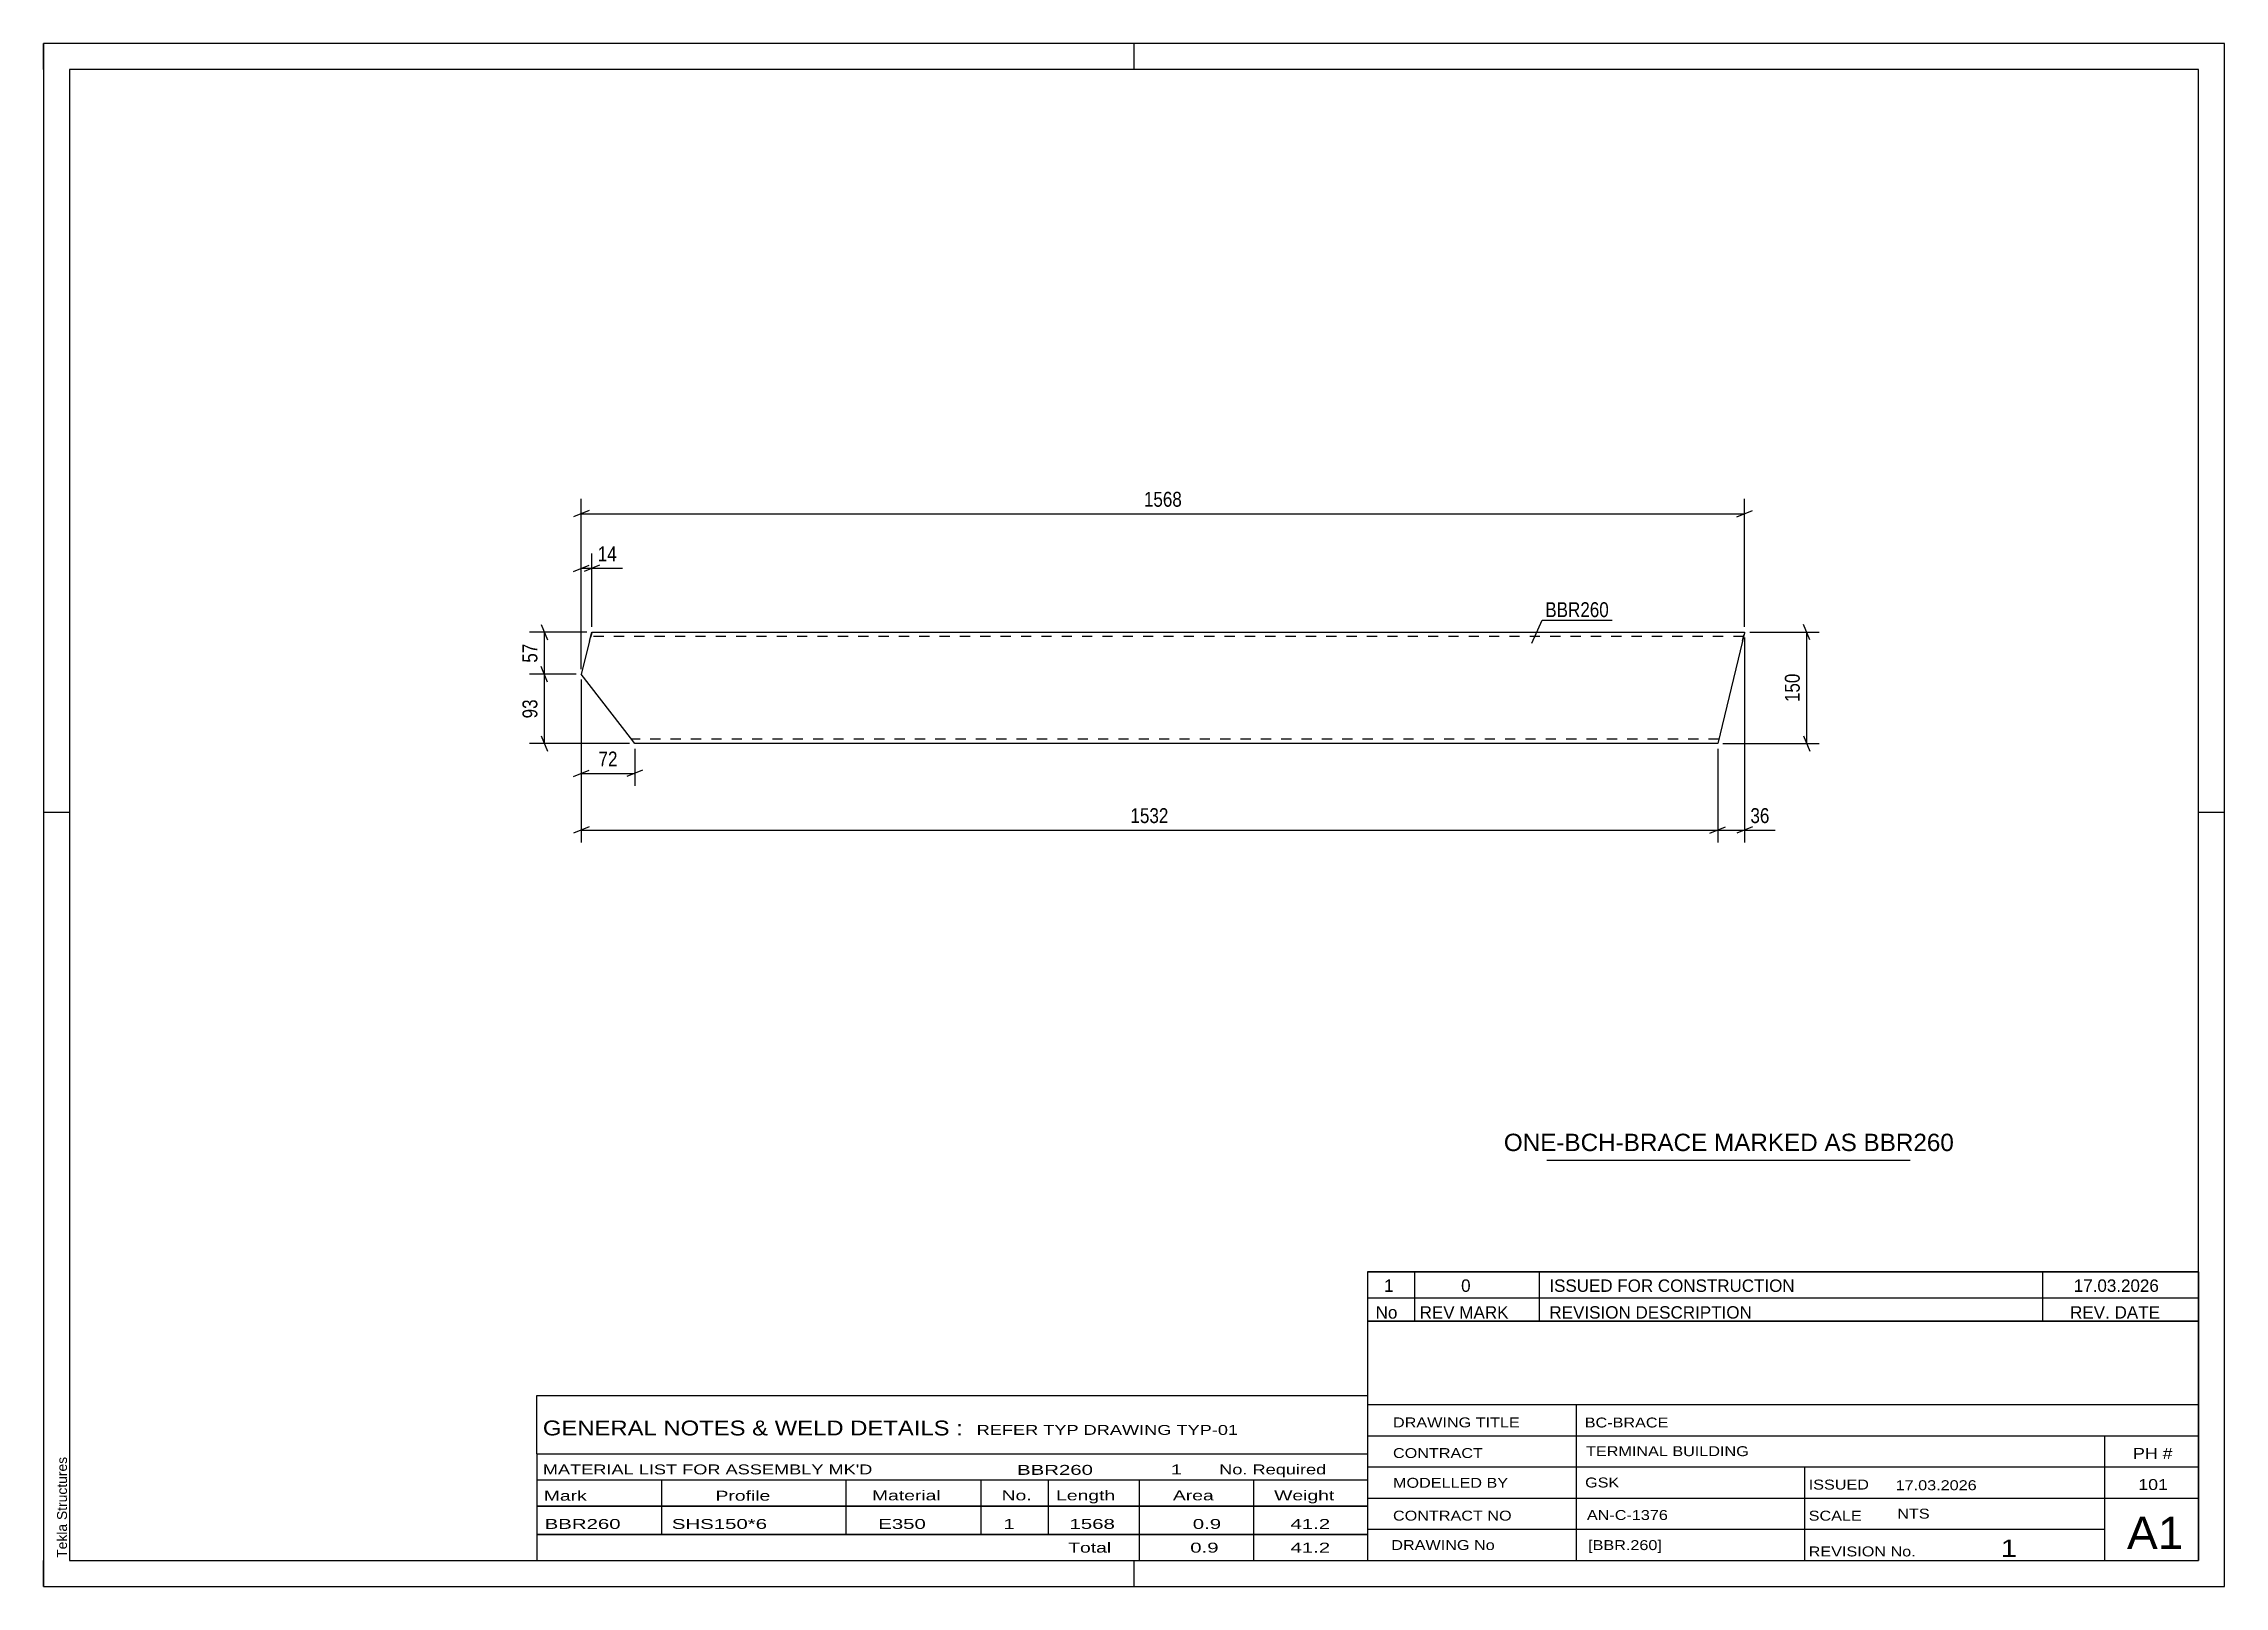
# Model space of a CAD drawing. Header units: millimetres. Extents: x 0 to 420, y 0 to 297.
import ezdxf

# ---------------------------------------------------------------- set-up
doc = ezdxf.new("R2010")
doc.units = ezdxf.units.MM
doc.linetypes.add('DXK_LINE_DOT2', pattern=[3.9198, 1.9599, -1.9599])
doc.styles.add('Arial', font='ARIAL.TTF', dxfattribs={"height": 0.2})
doc.styles.add('Arial Narrow', font='ARIALN.TTF', dxfattribs={"height": 0.2})

# ---------------------------------------------------------------- blocks, each defined once
blk = doc.blocks.new('Unknown-585755109-1162')
at = {"color": 5, "linetype": 'Continuous'}
for p, q in [((420, 297), (0, 297)), ((0, 297), (0, 0)), ((0, 292), (0, 297)), ((210, 292), (210, 297)), ((420, 0), (420, 297)), ((415, 292), (5, 292)), ((5, 292), (5, 5)), ((415, 5), (415, 292)), ((5, 149), (0, 149)), ((420, 149), (415, 149)), ((0, 0), (0, 5)), ((5, 5), (415, 5)), ((210, 0), (210, 5)), ((0, 0), (420, 0))]:
    blk.add_line(p, q, dxfattribs=at)
at = {"color": 174, "linetype": 'Continuous', "style": 'Arial'}
blk.add_text('Tekla Structures', height=1.9102, rotation=90, dxfattribs=at).set_placement((4.5, 5.5))
blk = doc.blocks.new('Part-585755109-1271 - 1253')
at = {"color": 2, "linetype": 'Continuous'}
for p, q in [((105.16, 181.98), (103.54, 175.59)), ((105.16, 181.98), (105.59, 183.7)), ((105.59, 183.7), (327.6, 183.7)), ((327.18, 181.98), (322.42, 162.27)), ((327.57, 183.57), (327.18, 181.98)), ((327.6, 183.7), (327.57, 183.57)), ((113.03, 163.33), (103.54, 175.59)), ((113.85, 162.27), (113.03, 163.33)), ((322.42, 162.27), (113.85, 162.27))]:
    blk.add_line(p, q, dxfattribs=at)
at = {"color": 7, "linetype": 'DXK_LINE_DOT2'}
for p, q in [((105.56, 183.57), (105.33, 182.64)), ((327.39, 182.84), (105.38, 182.84)), ((105.59, 183.7), (105.56, 183.57)), ((327.18, 181.98), (327.48, 183.2)), ((322.63, 163.13), (113.19, 163.13)), ((322.63, 163.13), (322.64, 163.19))]:
    blk.add_line(p, q, dxfattribs=at)
blk = doc.blocks.new('StraightDimension-585755109-1458 - 1253')
at = {"color": 7, "linetype": 'Continuous'}
for p, q in [((105.04, 207.1), (102.04, 205.9)), ((103.54, 184.7), (103.54, 209.35)), ((103.54, 206.5), (327.6, 206.5)), ((326.1, 205.9), (329.1, 207.1)), ((327.6, 184.7), (327.6, 209.35))]:
    blk.add_line(p, q, dxfattribs=at)
at = {"color": 0}
blk.add_wipeout([(219.82, 207.25), (219.82, 211.45), (211.31, 211.45), (211.31, 207.25)], dxfattribs=at)
at = {"color": 3, "style": 'Arial Narrow'}
blk.add_text('1568', height=2.863, dxfattribs=at).set_placement((211.91, 207.85))
blk = doc.blocks.new('StraightDimension-585755109-1394 - 1253')
at = {"color": 7, "linetype": 'Continuous'}
for p, q in [((103.54, 176.59), (103.54, 198.84)), ((105.59, 184.7), (105.59, 198.84)), ((102.04, 195.39), (105.04, 196.59)), ((103.54, 195.99), (105.59, 195.99)), ((107.09, 196.59), (104.09, 195.39))]:
    blk.add_line(p, q, dxfattribs=at)
at = {"color": 0}
blk.add_wipeout([(110.98, 196.74), (110.98, 200.94), (106.12, 200.94), (106.12, 196.74)], dxfattribs=at)
at = {"color": 7, "linetype": 'Continuous'}
blk.add_line((105.59, 195.99), (111.5, 195.99), dxfattribs=at)
blk.add_line((105.59, 195.99), (111.5, 195.99), dxfattribs=at)
at = {"color": 3, "style": 'Arial Narrow'}
blk.add_text('14', height=2.863, dxfattribs=at).set_placement((106.72, 197.34))
blk = doc.blocks.new('StraightDimension-585755109-1354 - 1253')
at = {"color": 7, "linetype": 'Continuous'}
for p, q in [((340.16, 182.2), (338.96, 185.2)), ((328.6, 183.7), (341.96, 183.7)), ((339.56, 162.27), (339.56, 183.7)), ((323.42, 162.27), (341.96, 162.27)), ((338.96, 163.77), (340.16, 160.77))]:
    blk.add_line(p, q, dxfattribs=at)
at = {"color": 0}
blk.add_wipeout([(338.81, 176.33), (334.61, 176.33), (334.61, 169.64), (338.81, 169.64)], dxfattribs=at)
at = {"color": 3, "style": 'Arial Narrow'}
blk.add_text('150', height=2.863, rotation=90.0002, dxfattribs=at).set_placement((338.21, 170.24))
blk = doc.blocks.new('StraightDimension-585755109-1436 - 1253')
at = {"color": 7, "linetype": 'Continuous'}
for p, q in [((103.54, 161.27), (103.54, 143.2)), ((322.42, 161.27), (322.42, 143.2)), ((105.04, 146.2), (102.04, 145)), ((103.54, 145.6), (322.42, 145.6)), ((320.92, 145), (323.92, 146.2))]:
    blk.add_line(p, q, dxfattribs=at)
at = {"color": 0}
blk.add_wipeout([(217.24, 146.35), (217.24, 150.55), (208.72, 150.55), (208.72, 146.35)], dxfattribs=at)
at = {"color": 3, "style": 'Arial Narrow'}
blk.add_text('1532', height=2.863, dxfattribs=at).set_placement((209.32, 146.95))
blk = doc.blocks.new('StraightDimension-585755109-1446 - 1253')
at = {"color": 7, "linetype": 'Continuous'}
for p, q in [((327.6, 182.7), (327.6, 143.2)), ((322.42, 161.27), (322.42, 143.2)), ((320.92, 145), (323.92, 146.2)), ((322.42, 145.6), (327.6, 145.6)), ((329.1, 146.2), (326.1, 145))]:
    blk.add_line(p, q, dxfattribs=at)
at = {"color": 0}
blk.add_wipeout([(332.98, 146.35), (332.98, 150.55), (328.12, 150.55), (328.12, 146.35)], dxfattribs=at)
at = {"color": 7, "linetype": 'Continuous'}
blk.add_line((327.6, 145.6), (333.5, 145.6), dxfattribs=at)
blk.add_line((327.6, 145.6), (333.5, 145.6), dxfattribs=at)
at = {"color": 3, "style": 'Arial Narrow'}
blk.add_text('36', height=2.863, dxfattribs=at).set_placement((328.72, 146.95))
blk = doc.blocks.new('StraightDimension-585755109-1641 - 1253')
at = {"color": 7, "linetype": 'Continuous'}
for p, q in [((103.54, 174.59), (103.54, 154.1)), ((113.85, 161.27), (113.85, 154.1)), ((102.04, 155.9), (105.04, 157.1)), ((103.54, 156.5), (113.85, 156.5)), ((115.35, 157.1), (112.35, 155.9))]:
    blk.add_line(p, q, dxfattribs=at)
at = {"color": 0}
blk.add_wipeout([(111.12, 157.25), (111.12, 161.45), (106.27, 161.45), (106.27, 157.25)], dxfattribs=at)
at = {"color": 3, "style": 'Arial Narrow'}
blk.add_text('72', height=2.863, dxfattribs=at).set_placement((106.87, 157.85))
blk = doc.blocks.new('StraightDimension-585755109-1713 - 1253')
at = {"color": 7, "linetype": 'Continuous'}
for p, q in [((95.84, 185.2), (97.04, 182.2)), ((104.59, 183.7), (93.59, 183.7)), ((96.44, 175.59), (96.44, 183.7)), ((97.04, 174.09), (95.84, 177.09)), ((102.54, 175.59), (93.59, 175.59))]:
    blk.add_line(p, q, dxfattribs=at)
at = {"color": 0}
blk.add_wipeout([(95.69, 182.07), (91.49, 182.07), (91.49, 177.22), (95.69, 177.22)], dxfattribs=at)
at = {"color": 3, "style": 'Arial Narrow'}
blk.add_text('57', height=2.863, rotation=90.0002, dxfattribs=at).set_placement((95.09, 177.82))
blk = doc.blocks.new('StraightDimension-585755109-1714 - 1253')
at = {"color": 7, "linetype": 'Continuous'}
for p, q in [((97.04, 174.09), (95.84, 177.09)), ((102.54, 175.59), (93.59, 175.59)), ((96.44, 162.27), (96.44, 175.59)), ((112.85, 162.27), (93.59, 162.27)), ((95.84, 163.77), (97.04, 160.77))]:
    blk.add_line(p, q, dxfattribs=at)
at = {"color": 0}
blk.add_wipeout([(95.69, 171.36), (91.49, 171.36), (91.49, 166.5), (95.69, 166.5)], dxfattribs=at)
at = {"color": 3, "style": 'Arial Narrow'}
blk.add_text('93', height=2.863, rotation=90.0002, dxfattribs=at).set_placement((95.09, 167.1))
blk = doc.blocks.new('Unknown-585755109-1761')
at = {"color": 7, "linetype": 'Continuous'}
for p, q in [((255, 51.05), (255, 5)), ((255, 51.05), (415, 51.05)), ((415, 51), (415, 5)), ((255, 35), (415, 35)), ((295.14, 35), (295.14, 5)), ((255, 29), (415, 29)), ((397, 5.05), (397, 29.05)), ((255, 23), (415, 23)), ((339.14, 23), (339.14, 5)), ((255, 17), (415, 17)), ((255, 11), (397, 11)), ((255, 5), (415, 5))]:
    blk.add_line(p, q, dxfattribs=at)
at = {"color": 7, "style": 'Arial Narrow'}
for s, height, width, p in [('DRAWING TITLE', 1.9089, 1.425378, (259.88, 30.61)), ('BC-BRACE', 1.909, 1.425378, (296.81, 30.59)), ('CONTRACT', 1.909, 1.425378, (259.88, 24.71)), ('TERMINAL BUILDING', 1.9089, 1.425378, (297.06, 25.07)), ('MODELLED BY', 1.9089, 1.425378, (259.88, 18.98)), ('GSK', 1.909, 1.425378, (296.88, 19.04)), ('ISSUED', 1.909, 1.425378, (339.94, 18.64)), ('17.03.2026', 1.909, 1.425378, (356.69, 18.52)), ('CONTRACT NO', 1.9089, 1.425378, (259.88, 12.66)), ('AN-C-1376', 1.909, 1.425378, (297.23, 12.78)), ('SCALE', 1.909, 1.425378, (339.94, 12.65)), ('A1', 6.204, 1.25, (401.24, 7.2)), ('DRAWING No', 1.909, 1.425378, (259.56, 7)), ('[BBR.260]', 1.909, 1.425378, (297.46, 6.99)), ('1', 3.34, 1.5, (376.91, 5.68)), ('REVISION No.', 1.9089, 1.425378, (339.94, 5.77))]:
    blk.add_text(s, height=height, dxfattribs=dict(at, width=width)).set_placement(p)
at = {"color": 7, "linetype": 'Continuous', "style": 'Arial Narrow'}
for s, height, width, p in [('PH #', 2.1, 1.42538, (402.4, 24.55)), ('101', 2.1, 1.42538, (403.41, 18.55)), ('NTS', 1.909, 1.425378, (357, 13.05))]:
    blk.add_text(s, height=height, dxfattribs=dict(at, width=width)).set_placement(p)
blk = doc.blocks.new('Unknown-585755109-1762')
at = {"color": 7, "linetype": 'Continuous'}
for p, q in [((255, 60.55), (415, 60.55)), ((415, 60.55), (255, 60.55)), ((255, 60.55), (255, 55.55)), ((264, 60.55), (264, 55.55)), ((288, 60.55), (288, 55.55)), ((385, 60.55), (385, 55.55)), ((415, 60.55), (415, 55.55)), ((255, 55.55), (415, 55.55)), ((255, 55.55), (255, 51.05)), ((255, 55.55), (415, 55.55)), ((264, 55.55), (264, 51.05)), ((288, 55.55), (288, 51.05)), ((385, 55.55), (385, 51.05)), ((415, 55.55), (415, 51.05)), ((415, 51.05), (255, 51.05))]:
    blk.add_line(p, q, dxfattribs=at)
at = {"color": 7, "linetype": 'Continuous', "style": 'Arial Narrow'}
for s, height, width, p in [('1', 2.39, 1.196471, (258.16, 56.7)), ('0', 2.39, 1.196471, (273, 56.7)), ('ISSUED FOR CONSTRUCTION', 2.3861, 1.196471, (290, 56.7)), ('17.03.2026', 2.386, 1.196471, (391, 56.7)), ('No', 2.386, 1.2, (256.54, 51.55)), ('REV MARK', 2.386, 1.2, (265, 51.55)), ('REVISION DESCRIPTION', 2.3861, 1.2, (290, 51.55)), ('REV. DATE', 2.386, 1.2, (390.28, 51.55))]:
    blk.add_text(s, height=height, dxfattribs=dict(at, width=width)).set_placement(p)
blk = doc.blocks.new('Unknown-585755109-1763')
at = {"color": 7, "linetype": 'Continuous'}
for p, q in [((95, 36.75), (255, 36.75)), ((95, 25.5), (95, 36.75)), ((255, 36.75), (255, 25.5)), ((95, 25.5), (255, 25.5)), ((95, 25.5), (95, 20.5)), ((255, 25.5), (255, 20.5)), ((95, 20.5), (255, 20.5)), ((95, 20.5), (95, 15.5)), ((119, 20.5), (119, 15.5)), ((154.5, 20.5), (154.5, 15.5)), ((180.5, 20.5), (180.5, 15.5)), ((193.5, 20.5), (193.5, 15.5)), ((211, 20.5), (211, 15.5)), ((233, 20.5), (233, 15.5)), ((255, 20.5), (255, 15.5)), ((95, 15.5), (255, 15.5)), ((95, 15.45), (95, 10.05)), ((95, 15.45), (255, 15.45)), ((119, 15.5), (119, 10)), ((154.5, 15.5), (154.5, 10)), ((180.5, 15.5), (180.5, 10)), ((193.5, 15.5), (193.5, 10)), ((211, 15.5), (211, 10)), ((233, 15.5), (233, 10)), ((255, 15.45), (255, 10.05)), ((95, 10.05), (255, 10.05)), ((95, 10), (255, 10)), ((95, 10), (95, 5)), ((211, 10), (211, 5)), ((233, 10), (233, 5)), ((255, 10), (255, 5)), ((95, 5), (255, 5))]:
    blk.add_line(p, q, dxfattribs=at)
at = {"color": 7, "style": 'Arial Narrow'}
for s, height, width, p in [('GENERAL NOTES & WELD DETAILS :', 2.8633, 1.4, (96.15, 29.06)), ('REFER TYP DRAWING TYP-01', 1.9089, 1.6, (179.7, 29.16)), ("MATERIAL LIST FOR ASSEMBLY MK'D", 1.9089, 1.6, (96.15, 21.56)), ('BBR260', 1.909, 1.794707, (187.48, 21.47)), ('1', 1.91, 1.794707, (217.08, 21.56)), ('No. Required', 1.9089, 1.6, (226.41, 21.56)), ('Mark', 1.909, 1.7, (96.34, 16.5)), ('Profile', 1.909, 1.7, (129.41, 16.5)), ('Material', 1.909, 1.7, (159.54, 16.56)), ('No.', 1.909, 1.7, (184.5, 16.56)), ('Length', 1.909, 1.7, (195, 16.56)), ('Area', 1.909, 1.7, (217.5, 16.56)), ('Weight', 1.909, 1.7, (237, 16.56))]:
    blk.add_text(s, height=height, dxfattribs=dict(at, width=width)).set_placement(p)
at = {"color": 7, "linetype": 'Continuous', "style": 'Arial Narrow'}
for s, height, width, p in [('BBR260', 1.909, 1.794707, (96.5, 11.06)), ('SHS150*6', 1.909, 1.794707, (121, 11.06)), ('E350', 1.909, 1.794707, (160.74, 11.06)), ('1', 1.91, 1.794707, (184.86, 11.06)), ('1568', 1.909, 1.794707, (197.58, 11.06)), ('0.9', 1.909, 1.794707, (221.32, 11.06)), ('41.2', 1.909, 1.794707, (240.14, 11.06)), ('Total', 1.909, 1.7, (197.33, 6.5)), ('0.9', 1.909, 1.794707, (220.83, 6.5)), ('41.2', 1.909, 1.794707, (240.14, 6.5))]:
    blk.add_text(s, height=height, dxfattribs=dict(at, width=width)).set_placement(p)
blk = doc.blocks.new('Unknown-585755109-1764')
at = {"color": 7, "linetype": 'Continuous'}
blk.add_line((289.5, 82.05), (359.5, 82.05), dxfattribs=at)
at = {"color": 7, "style": 'Arial'}
blk.add_text('ONE-BCH-BRACE MARKED AS BBR260', height=3.3428, dxfattribs=at).set_placement((281.23, 83.8))
blk = doc.blocks.new('Mark-585755109-1266 - 1253')
at = {"color": 0}
blk.add_wipeout([(301.46, 186.6), (301.46, 189.6), (289.22, 189.6), (289.22, 186.6)], dxfattribs=at)
blk.add_wipeout([(301.46, 186.6), (301.46, 189.6), (289.22, 189.6), (289.22, 186.6)], dxfattribs=at)
at = {"color": 30, "linetype": 'Continuous'}
for p, q in [((286.6, 181.6), (288.62, 186)), ((288.62, 186), (302.06, 186))]:
    blk.add_line(p, q, dxfattribs=at)
at = {"color": 3, "style": 'Arial Narrow'}
blk.add_text('BBR260', height=2.863, dxfattribs=at).set_placement((289.22, 186.6))

msp = doc.modelspace()

# ---------------------------------------------------------------- block references
for name in ['Unknown-585755109-1162', 'Part-585755109-1271 - 1253', 'Unknown-585755109-1764', 'Unknown-585755109-1762', 'Unknown-585755109-1761', 'Unknown-585755109-1763']:
    msp.add_blockref(name, (0, 0))

# ---------------------------------------------------------------- next in the draw order: block references
msp.add_blockref('StraightDimension-585755109-1458 - 1253', (0, 0))

# ---------------------------------------------------------------- next in the draw order: block references
for name in ['StraightDimension-585755109-1394 - 1253', 'Mark-585755109-1266 - 1253', 'StraightDimension-585755109-1354 - 1253']:
    msp.add_blockref(name, (0, 0))

# ---------------------------------------------------------------- next in the draw order: block references
msp.add_blockref('StraightDimension-585755109-1436 - 1253', (0, 0))

# ---------------------------------------------------------------- next in the draw order: block references
for name in ['StraightDimension-585755109-1446 - 1253', 'StraightDimension-585755109-1641 - 1253']:
    msp.add_blockref(name, (0, 0))

# ---------------------------------------------------------------- next in the draw order: block references
msp.add_blockref('StraightDimension-585755109-1713 - 1253', (0, 0))

# ---------------------------------------------------------------- next in the draw order: block references
msp.add_blockref('StraightDimension-585755109-1714 - 1253', (0, 0))

doc.saveas('drawing.dxf')
